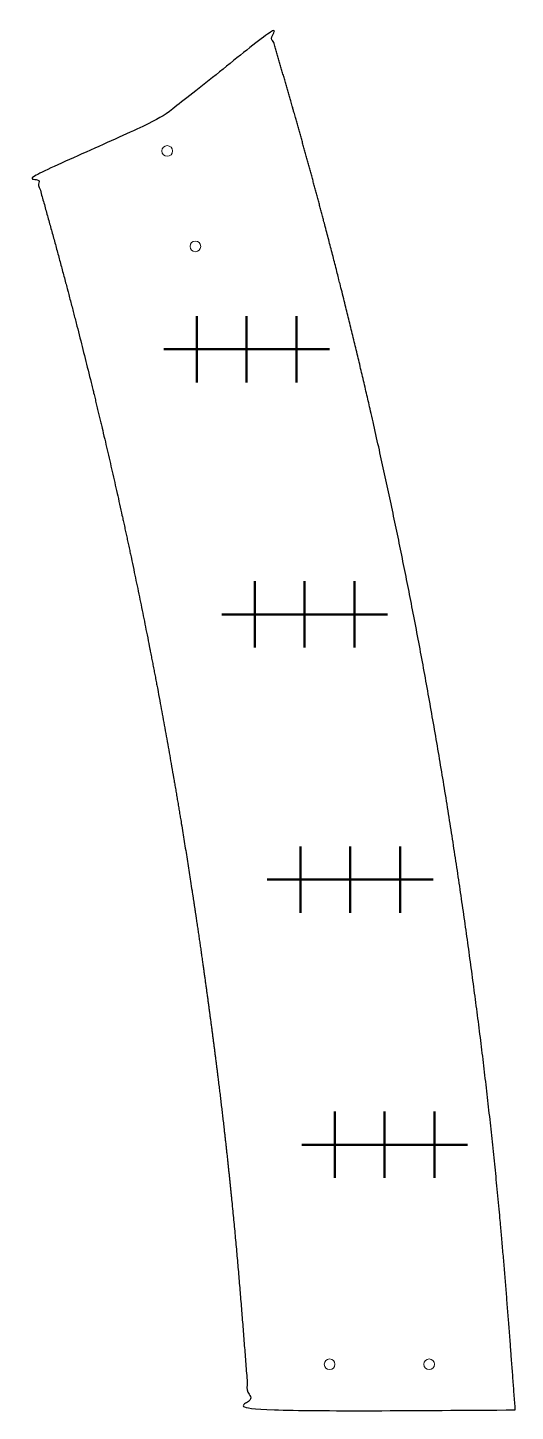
# Model space of a CAD drawing. Header units: inches. Extents: x -241 to 10083, y -1696 to 1281.
# Drawn here: x 5587.9 to 5617.3, y -1468.4 to -1384.9 of the extents above; entities that cross this region are included whole.
import ezdxf

# ---------------------------------------------------------------- set-up
doc = ezdxf.new("R2010")
doc.units = ezdxf.units.IN
doc.header["$MEASUREMENT"] = 0
doc.header["$PDMODE"] = 2
doc.header["$PDSIZE"] = 2
doc.layers.add('Drilling', color=3, linetype='Continuous', lineweight=13)
doc.layers.add('Engrave', color=4, linetype='Continuous', lineweight=50)

# ---------------------------------------------------------------- blocks, each defined once
blk = doc.blocks.new('*U982')
at = {"layer": 'Engrave'}
blk.add_point((0, 0), dxfattribs=at)
blk = doc.blocks.new('*U983')
at = {"layer": 'Engrave', "color": 0, "linetype": 'ByBlock', "lineweight": -2, "transparency": 16777216}
for p in [(0, 0), (3, 0), (6, 0)]:
    blk.add_blockref('*U982', p, dxfattribs=at)
blk = doc.blocks.new('*U984')
at = {"layer": 'Engrave'}
blk.add_point((0, 0), dxfattribs=at)
blk = doc.blocks.new('*U985')
at = {"layer": 'Engrave', "color": 0, "linetype": 'ByBlock', "lineweight": -2, "transparency": 16777216}
for p in [(0, 0), (3, 0), (6, 0)]:
    blk.add_blockref('*U984', p, dxfattribs=at)
blk = doc.blocks.new('*U986')
at = {"layer": 'Engrave'}
blk.add_point((0, 0), dxfattribs=at)
blk = doc.blocks.new('*U987')
at = {"layer": 'Engrave', "color": 0, "linetype": 'ByBlock', "lineweight": -2, "transparency": 16777216}
for p in [(0, 0), (3, 0), (6, 0)]:
    blk.add_blockref('*U986', p, dxfattribs=at)
blk = doc.blocks.new('*U988')
at = {"layer": 'Engrave'}
blk.add_point((0, 0), dxfattribs=at)
blk = doc.blocks.new('*U989')
at = {"layer": 'Engrave', "color": 0, "linetype": 'ByBlock', "lineweight": -2, "transparency": 16777216}
for p in [(0, 0), (3, 0), (6, 0)]:
    blk.add_blockref('*U988', p, dxfattribs=at)

msp = doc.modelspace()

# ---------------------------------------------------------------- linework, layer by layer
msp.add_rational_spline([(5617.26684, -1468.29271), (5611.91884, -1468.29271), (5606.57083, -1468.29271), (5601.22283, -1468.29271), (5601.0262, -1465.64781), (5600.8295, -1463.04602), (5600.51475, -1459.33611), (5600.41283, -1458.19212), (5600.18618, -1455.8039), (5600.05917, -1454.55428), (5599.78839, -1452.0449), (5599.64493, -1450.78792), (5599.26154, -1447.5878), (5599.0114, -1445.64155), (5598.3024, -1440.42513), (5597.82013, -1437.16834), (5596.77259, -1430.68824), (5596.20693, -1427.46517), (5594.98333, -1421.03214), (5594.32616, -1417.82291), (5592.92298, -1411.42534), (5592.17707, -1408.23821), (5590.44365, -1401.28255), (5589.43703, -1397.51927), (5588.3654, -1393.77702), (5590.85959, -1392.63666), (5593.35378, -1391.49631), (5595.84797, -1390.35596), (5595.92148, -1390.32235), (5595.9904, -1390.28011), (5596.05372, -1390.22987), (5598.20212, -1388.52525), (5600.35051, -1386.82062), (5602.49891, -1385.11599), (5603.73656, -1389.23832), (5606.29694, -1398.38279), (5609.50073, -1411.8925), (5612.35271, -1426.4166), (5614.55102, -1440.54389), (5616.26511, -1454.78319), (5616.93925, -1463.87476), (5617.26684, -1468.29271)], [1, 1, 1, 1, 1, 1, 1, 1, 1, 1, 1, 1, 1, 1, 1, 1, 1, 1, 1, 1, 1, 1, 1, 1, 1, 1, 1, 1, 0.995129657293, 0.995129657293, 1, 1, 1, 1, 1, 1, 1, 1, 1, 1, 1, 1], degree=3, knots=[0, 0, 0, 0, 1, 1, 1, 13.61686674, 13.61686674, 19.30731698, 19.30731698, 25.59378808, 25.59378808, 31.88025918, 31.88025918, 41.56969191, 41.56969191, 57.7801848, 57.7801848, 73.99067769, 73.99067769, 90.20117058, 90.20117058, 106.41166347, 106.41166347, 125.72746502, 125.72746502, 125.72746502, 126.72746502, 126.72746502, 126.72746502, 126.96936461, 126.96936461, 126.96936461, 127.96936461, 127.96936461, 127.96936461, 148.34655651, 172.92134048, 193.68858395, 218.41352856, 240.60061327, 261.57395628, 261.57395628, 261.57395628, 261.57395628])
at = {"layer": 'Drilling'}
for centre in [(5596.28088, -1392.32395), (5597.97832, -1398.07883), (5606.0712, -1465.54271), (5612.0712, -1465.54271)]:
    msp.add_circle(centre, 0.3225, dxfattribs=at)

# ---------------------------------------------------------------- block references
at = {"layer": 'Engrave', "xscale": -1}
for name, p in [('*U989', (5604.06828, -1404.29271)), ('*U987', (5607.56297, -1420.29271)), ('*U985', (5610.31562, -1436.29271)), ('*U983', (5612.38752, -1452.29271))]:
    msp.add_blockref(name, p, dxfattribs=at)

doc.saveas('drawing.dxf')
